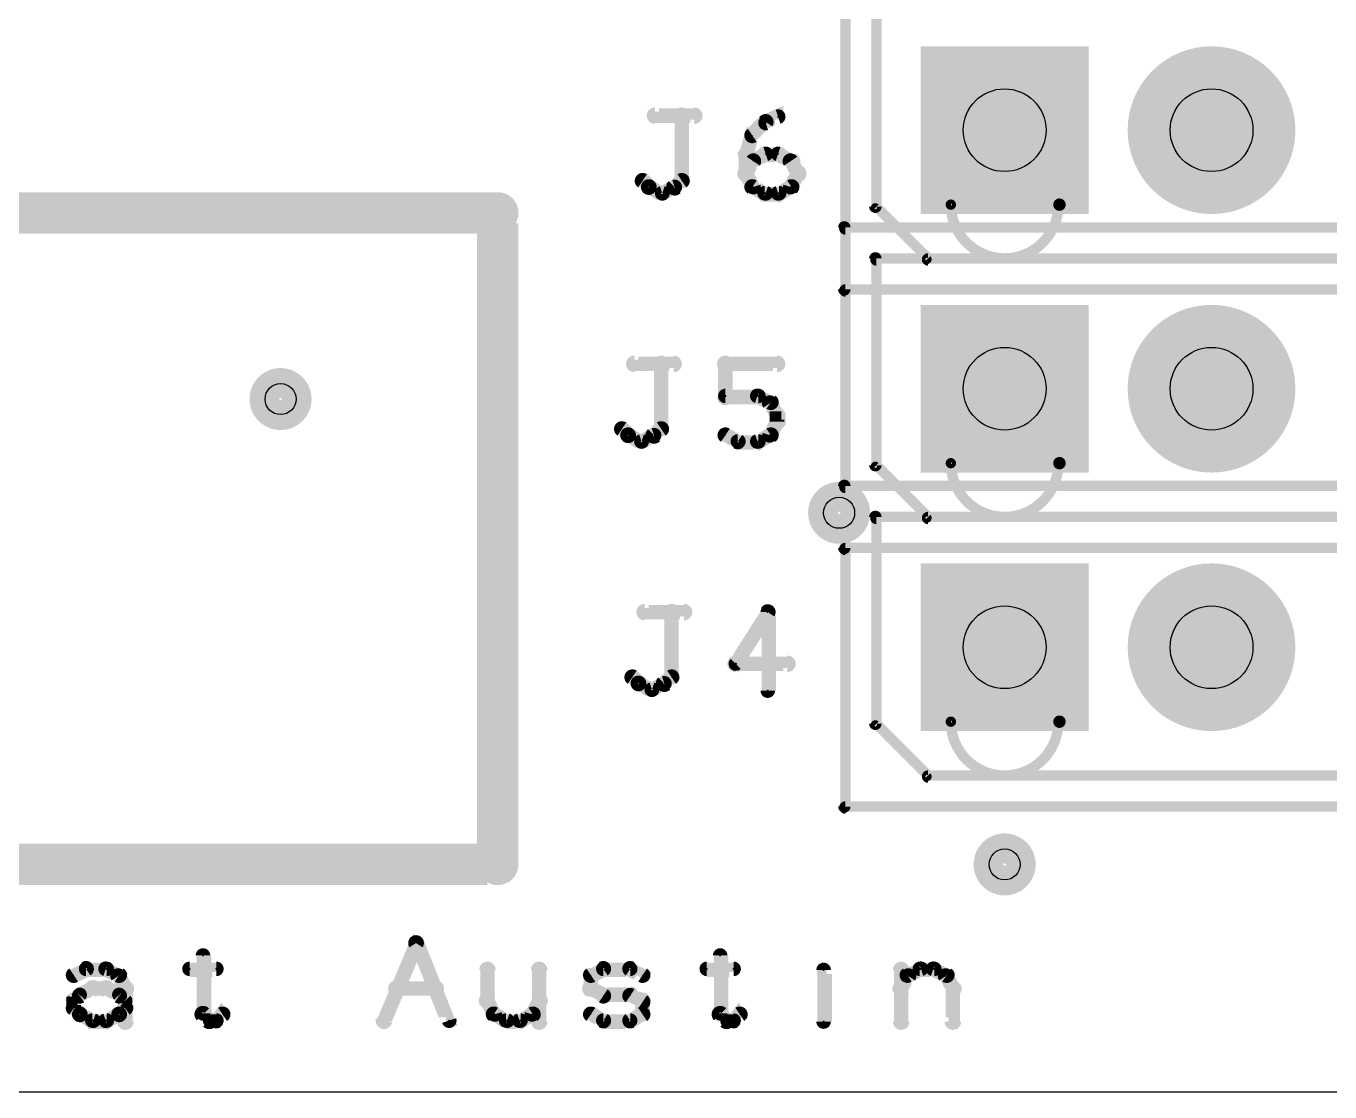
# Model space of a CAD drawing. Extents: x 7835 to 14160, y 8914 to 11568.
# Drawn here: x 8902 to 9532, y 9315 to 9830 of the extents above; entities that cross this region are included whole.
import ezdxf

# ---------------------------------------------------------------- set-up
doc = ezdxf.new("R2010")
doc.units = 0
doc.layers.get('0').update_dxf_attribs({"linetype": 'CONTINUOUS'})
for name, color, linetype in [('_BOARD', 254, 'CONTINUOUS'), ('_DRILL', 251, 'CONTINUOUS'), ('BOTTOM_SOLDER_MASK', 6, 'CONTINUOUS'), ('DOCUMENTATION1', 3, 'CONTINUOUS'), ('TOP_SILKSCREEN', 1, 'CONTINUOUS'), ('TOP_SOLDER_MASK', 2, 'CONTINUOUS')]:
    doc.layers.add(name, color=color, linetype=linetype)

# ---------------------------------------------------------------- blocks, each defined once
blk = doc.blocks.new('VIA')
at = {"const_width": 13}
blk.add_lwpolyline([(-6, 0, 1), (6, 0, 1)], format="xyb", close=True, dxfattribs=at)
blk = doc.blocks.new('PS1_5')
at = {"const_width": 38}
blk.add_lwpolyline([(-19, 0, 1), (19, 0, 1)], format="xyb", close=True, dxfattribs=at)
blk = doc.blocks.new('STYLE1_4')
at = {"const_width": 38}
blk.add_lwpolyline([(-19, -19), (19, -19), (19, 19), (-19, 19)], close=True, dxfattribs=at)
blk = doc.blocks.new('_HOLE')
blk.add_circle((0, 0), 0.5)

msp = doc.modelspace()

# ---------------------------------------------------------------- linework, layer by layer
at = {"layer": '_BOARD', "color": 3}
msp.add_lwpolyline([(7835, 9315), (11640, 9315), (11640, 9315), (11640, 11565), (11640, 11565), (7835, 11565), (7835, 11565), (7835, 9315), (7835, 9315)], close=True, dxfattribs=at)
at = {"layer": 'DOCUMENTATION1', "color": 94}
for points in [[(10138, 9858, 5, 5, 0), (9298, 9858, 0, 0, 0), (9298, 9858, 3, 3, 0), (9298, 9859, 3, 3, 1), (9298, 9856, 0, 0, 0), (9299, 9858, 3, 3, 1), (9296, 9858, 0, 0, 0), (9298, 9858, 0, 0, 0), (9298, 9858, 5, 5, 0), (9298, 9703, 5, 5, 0), (9298, 9703, 0, 0, 0), (9298, 9703, 3, 3, 0), (9296, 9703, 3, 3, 1), (9299, 9703, 0, 0, 0), (9298, 9704, 3, 3, 1), (9298, 9701, 0, 0, 0), (9298, 9703, 0, 0, 0), (9298, 9703, 5, 5, 0), (10138, 9703, 0, 0, 0)], [(7895, 9425, 20, 20, 0), (9130, 9425, 0, 0, 0), (9130, 9425, 10, 10, 0), (9130, 9420, 10, 10, 1), (9130, 9430, 0, 0, 0), (9125, 9425, 10, 10, 1), (9135, 9425, 0, 0, 0), (9130, 9425, 0, 0, 0), (9130, 9425, 20, 20, 0), (9130, 9740, 0, 0, 0), (9130, 9740, 10, 10, 0), (9135, 9740, 10, 10, 1), (9125, 9740, 0, 0, 0), (9130, 9735, 10, 10, 1), (9130, 9745, 0, 0, 0), (9130, 9740, 0, 0, 0), (9130, 9740, 20, 20, 0), (7895, 9740, 0, 0, 0)], [(10138, 9733, 5, 5, 0), (9298, 9733, 0, 0, 0), (9298, 9733, 3, 3, 0), (9298, 9734, 3, 3, 1), (9298, 9731, 0, 0, 0), (9299, 9733, 3, 3, 1), (9296, 9733, 0, 0, 0), (9298, 9733, 0, 0, 0), (9298, 9733, 5, 5, 0), (9298, 9578, 5, 5, 0), (9298, 9578, 0, 0, 0), (9298, 9578, 3, 3, 0), (9296, 9578, 3, 3, 1), (9299, 9578, 0, 0, 0), (9298, 9579, 3, 3, 1), (9298, 9576, 0, 0, 0), (9298, 9578, 0, 0, 0), (9298, 9578, 5, 5, 0), (10138, 9578, 0, 0, 0)], [(10138, 9608, 5, 5, 0), (9298, 9608, 0, 0, 0), (9298, 9608, 3, 3, 0), (9298, 9609, 3, 3, 1), (9298, 9606, 0, 0, 0), (9299, 9608, 3, 3, 1), (9296, 9608, 0, 0, 0), (9298, 9608, 0, 0, 0), (9298, 9608, 5, 5, 0), (9298, 9453, 5, 5, 0), (9298, 9453, 0, 0, 0), (9298, 9453, 3, 3, 0), (9296, 9453, 3, 3, 1), (9299, 9453, 0, 0, 0), (9298, 9454, 3, 3, 1), (9298, 9451, 0, 0, 0), (9298, 9453, 0, 0, 0), (9298, 9453, 5, 5, 0), (10138, 9453, 0, 0, 0)]]:
    msp.add_lwpolyline(points, format="xyseb", dxfattribs=at)
at = {"layer": 'TOP_SILKSCREEN', "color": 135}
for points in [[(10125, 9718, 5, 5, 0), (9338, 9718, 0, 0, 0), (9338, 9718, 3, 3, 0), (9338, 9719, 3, 3, 1), (9338, 9716, 0, 0, 0), (9337, 9717, 3, 3, 1), (9338, 9718, 0, 0, 0), (9338, 9718, 0, 0, 0), (9338, 9718, 5, 5, 0), (9313, 9743, 0, 0, 0), (9313, 9743, 3, 3, 0), (9313, 9743, 3, 3, 1), (9312, 9742, 0, 0, 0), (9311, 9743, 3, 3, 1), (9314, 9743, 0, 0, 0), (9313, 9743, 0, 0, 0), (9313, 9743, 5, 5, 0), (9313, 9843, 5, 5, 0)], [(9219, 9785, 4, 4, 1), (9219, 9789, 0, 0, 0), (9219, 9787, 0, 0, 0), (9219, 9787, 7, 7, 0), (9206, 9787, 7, 7, 0), (9206, 9787, 0, 0, 0), (9206, 9787, 4, 4, 0), (9206, 9789, 4, 4, 1), (9206, 9785, 0, 0, 0)], [(9217, 9756, 4, 4, 1), (9221, 9756, 0, 0, 0), (9219, 9756, 0, 0, 0), (9219, 9756, 7, 7, 0), (9219, 9787, 7, 7, 0), (9219, 9787, 0, 0, 0), (9219, 9787, 4, 4, 0), (9221, 9787, 4, 4, 1), (9217, 9787, 0, 0, 0)], [(9219, 9789, 4, 4, 1), (9219, 9785, 0, 0, 0), (9219, 9787, 0, 0, 0), (9219, 9787, 7, 7, 0), (9225, 9787, 7, 7, 0), (9225, 9787, 0, 0, 0), (9225, 9787, 4, 4, 0), (9225, 9785, 4, 4, 1), (9225, 9789, 0, 0, 0)], [(9252, 9779, 4, 4, 1), (9254, 9776, 0, 0, 0), (9253, 9778, 0, 0, 0), (9253, 9778, 7, 7, 0), (9259, 9784, 7, 7, 0), (9259, 9784, 0, 0, 0), (9259, 9784, 4, 4, 0), (9261, 9783, 4, 4, 1), (9258, 9785, 0, 0, 0)], [(9259, 9785, 4, 4, 1), (9260, 9782, 0, 0, 0), (9259, 9784, 0, 0, 0), (9259, 9784, 7, 7, 0), (9266, 9787, 7, 7, 0), (9266, 9787, 0, 0, 0), (9266, 9787, 4, 4, 0), (9266, 9785, 4, 4, 1), (9265, 9788, 0, 0, 0)], [(9248, 9769, 4, 4, 1), (9252, 9768, 0, 0, 0), (9250, 9768, 0, 0, 0), (9250, 9768, 7, 7, 0), (9253, 9778, 7, 7, 0), (9253, 9778, 0, 0, 0), (9253, 9778, 4, 4, 0), (9255, 9777, 4, 4, 1), (9251, 9778, 0, 0, 0)], [(9248, 9760, 4, 4, 1), (9252, 9758, 0, 0, 0), (9250, 9759, 0, 0, 0), (9250, 9759, 7, 7, 0), (9253, 9765, 7, 7, 0), (9253, 9765, 0, 0, 0), (9253, 9765, 4, 4, 0), (9255, 9764, 4, 4, 1), (9252, 9766, 0, 0, 0)], [(9248, 9759, 4, 4, 1), (9252, 9759, 0, 0, 0), (9250, 9759, 0, 0, 0), (9250, 9759, 7, 7, 0), (9250, 9768, 7, 7, 0), (9250, 9768, 0, 0, 0), (9250, 9768, 4, 4, 0), (9252, 9768, 4, 4, 1), (9248, 9768, 0, 0, 0)], [(9252, 9767, 4, 4, 1), (9254, 9763, 0, 0, 0), (9253, 9765, 0, 0, 0), (9253, 9765, 7, 7, 0), (9259, 9768, 7, 7, 0), (9259, 9768, 0, 0, 0), (9259, 9768, 4, 4, 0), (9260, 9767, 4, 4, 1), (9259, 9770, 0, 0, 0)], [(9259, 9770, 4, 4, 1), (9259, 9766, 0, 0, 0), (9259, 9768, 0, 0, 0), (9259, 9768, 7, 7, 0), (9266, 9768, 7, 7, 0), (9266, 9768, 0, 0, 0), (9266, 9768, 4, 4, 0), (9266, 9766, 4, 4, 1), (9266, 9770, 0, 0, 0)], [(9266, 9770, 4, 4, 1), (9265, 9767, 0, 0, 0), (9266, 9768, 0, 0, 0), (9266, 9768, 7, 7, 0), (9272, 9765, 7, 7, 0), (9272, 9765, 0, 0, 0), (9272, 9765, 4, 4, 0), (9271, 9763, 4, 4, 1), (9273, 9767, 0, 0, 0)], [(9273, 9766, 4, 4, 1), (9270, 9764, 0, 0, 0), (9272, 9765, 0, 0, 0), (9272, 9765, 7, 7, 0), (9275, 9759, 7, 7, 0), (9275, 9759, 0, 0, 0), (9275, 9759, 4, 4, 0), (9273, 9758, 4, 4, 1), (9277, 9760, 0, 0, 0)], [(9252, 9752, 4, 4, 1), (9255, 9753, 0, 0, 0), (9253, 9753, 0, 0, 0), (9253, 9753, 7, 7, 0), (9250, 9759, 7, 7, 0), (9250, 9759, 0, 0, 0), (9250, 9759, 4, 4, 0), (9252, 9760, 4, 4, 1), (9248, 9758, 0, 0, 0)], [(9277, 9758, 4, 4, 1), (9273, 9760, 0, 0, 0), (9275, 9759, 0, 0, 0), (9275, 9759, 7, 7, 0), (9272, 9753, 7, 7, 0), (9272, 9753, 0, 0, 0), (9272, 9753, 4, 4, 0), (9270, 9753, 4, 4, 1), (9273, 9752, 0, 0, 0)], [(9201, 9757, 4, 4, 1), (9199, 9754, 0, 0, 0), (9200, 9756, 0, 0, 0), (9200, 9756, 7, 7, 0), (9203, 9753, 7, 7, 0), (9203, 9753, 0, 0, 0), (9203, 9753, 4, 4, 0), (9202, 9751, 4, 4, 1), (9204, 9754, 0, 0, 0)], [(9204, 9754, 4, 4, 1), (9202, 9751, 0, 0, 0), (9203, 9753, 0, 0, 0), (9203, 9753, 7, 7, 0), (9209, 9749, 7, 7, 0), (9209, 9749, 0, 0, 0), (9209, 9749, 4, 4, 0), (9209, 9748, 4, 4, 1), (9210, 9751, 0, 0, 0)], [(9209, 9751, 4, 4, 1), (9210, 9748, 0, 0, 0), (9209, 9749, 0, 0, 0), (9209, 9749, 7, 7, 0), (9216, 9753, 7, 7, 0), (9216, 9753, 0, 0, 0), (9216, 9753, 4, 4, 0), (9216, 9751, 4, 4, 1), (9215, 9754, 0, 0, 0)], [(9214, 9754, 4, 4, 1), (9217, 9751, 0, 0, 0), (9216, 9753, 0, 0, 0), (9216, 9753, 7, 7, 0), (9219, 9756, 7, 7, 0), (9219, 9756, 0, 0, 0), (9219, 9756, 4, 4, 0), (9220, 9754, 4, 4, 1), (9218, 9757, 0, 0, 0)], [(9259, 9748, 4, 4, 1), (9260, 9751, 0, 0, 0), (9259, 9749, 0, 0, 0), (9259, 9749, 7, 7, 0), (9253, 9753, 7, 7, 0), (9253, 9753, 0, 0, 0), (9253, 9753, 4, 4, 0), (9254, 9754, 4, 4, 1), (9252, 9751, 0, 0, 0)], [(9273, 9751, 4, 4, 1), (9271, 9754, 0, 0, 0), (9272, 9753, 0, 0, 0), (9272, 9753, 7, 7, 0), (9266, 9749, 7, 7, 0), (9266, 9749, 0, 0, 0), (9266, 9749, 4, 4, 0), (9265, 9751, 4, 4, 1), (9266, 9748, 0, 0, 0)], [(9266, 9748, 4, 4, 1), (9266, 9751, 0, 0, 0), (9266, 9749, 0, 0, 0), (9266, 9749, 7, 7, 0), (9259, 9749, 7, 7, 0), (9259, 9749, 0, 0, 0), (9259, 9749, 4, 4, 0), (9259, 9751, 4, 4, 1), (9259, 9748, 0, 0, 0)], [(10125, 9593, 5, 5, 0), (9338, 9593, 0, 0, 0), (9338, 9593, 3, 3, 0), (9338, 9594, 3, 3, 1), (9338, 9591, 0, 0, 0), (9337, 9592, 3, 3, 1), (9338, 9593, 0, 0, 0), (9338, 9593, 0, 0, 0), (9338, 9593, 5, 5, 0), (9313, 9618, 0, 0, 0), (9313, 9618, 3, 3, 0), (9313, 9618, 3, 3, 1), (9312, 9617, 0, 0, 0), (9311, 9618, 3, 3, 1), (9314, 9618, 0, 0, 0), (9313, 9618, 0, 0, 0), (9313, 9618, 5, 5, 0), (9313, 9718, 5, 5, 0), (9313, 9718, 0, 0, 0), (9313, 9718, 3, 3, 0), (9314, 9718, 3, 3, 1), (9311, 9718, 0, 0, 0), (9313, 9719, 3, 3, 1), (9313, 9716, 0, 0, 0), (9313, 9718, 0, 0, 0), (9313, 9718, 5, 5, 0), (10125, 9718, 0, 0, 0)], [(9209, 9665, 4, 4, 1), (9209, 9669, 0, 0, 0), (9209, 9667, 0, 0, 0), (9209, 9667, 7, 7, 0), (9196, 9667, 7, 7, 0), (9196, 9667, 0, 0, 0), (9196, 9667, 4, 4, 0), (9196, 9669, 4, 4, 1), (9196, 9665, 0, 0, 0)], [(9207, 9636, 4, 4, 1), (9211, 9636, 0, 0, 0), (9209, 9636, 0, 0, 0), (9209, 9636, 7, 7, 0), (9209, 9667, 7, 7, 0), (9209, 9667, 0, 0, 0), (9209, 9667, 4, 4, 0), (9211, 9667, 4, 4, 1), (9207, 9667, 0, 0, 0)], [(9209, 9669, 4, 4, 1), (9209, 9665, 0, 0, 0), (9209, 9667, 0, 0, 0), (9209, 9667, 7, 7, 0), (9215, 9667, 7, 7, 0), (9215, 9667, 0, 0, 0), (9215, 9667, 4, 4, 0), (9215, 9665, 4, 4, 1), (9215, 9669, 0, 0, 0)], [(9238, 9651, 4, 4, 1), (9242, 9651, 0, 0, 0), (9240, 9651, 0, 0, 0), (9240, 9651, 7, 7, 0), (9240, 9667, 7, 7, 0), (9240, 9667, 0, 0, 0), (9240, 9667, 4, 4, 0), (9242, 9667, 4, 4, 1), (9238, 9667, 0, 0, 0)], [(9240, 9669, 4, 4, 1), (9240, 9665, 0, 0, 0), (9240, 9667, 0, 0, 0), (9240, 9667, 7, 7, 0), (9265, 9667, 7, 7, 0), (9265, 9667, 0, 0, 0), (9265, 9667, 4, 4, 0), (9265, 9665, 4, 4, 1), (9265, 9669, 0, 0, 0)], [(9256, 9650, 4, 4, 1), (9256, 9653, 0, 0, 0), (9256, 9651, 0, 0, 0), (9256, 9651, 7, 7, 0), (9240, 9651, 7, 7, 0), (9240, 9651, 0, 0, 0), (9240, 9651, 4, 4, 0), (9240, 9653, 4, 4, 1), (9240, 9650, 0, 0, 0)], [(9261, 9647, 4, 4, 1), (9263, 9650, 0, 0, 0), (9262, 9648, 0, 0, 0), (9262, 9648, 7, 7, 0), (9256, 9651, 7, 7, 0), (9256, 9651, 0, 0, 0), (9256, 9651, 4, 4, 0), (9256, 9653, 4, 4, 1), (9255, 9650, 0, 0, 0)], [(9263, 9641, 4, 4, 1), (9267, 9643, 0, 0, 0), (9265, 9642, 0, 0, 0), (9265, 9642, 7, 7, 0), (9262, 9648, 7, 7, 0), (9262, 9648, 0, 0, 0), (9262, 9648, 4, 4, 0), (9263, 9649, 4, 4, 1), (9260, 9647, 0, 0, 0)], [(9260, 9633, 4, 4, 1), (9263, 9632, 0, 0, 0), (9262, 9633, 0, 0, 0), (9262, 9633, 7, 7, 0), (9265, 9639, 7, 7, 0), (9265, 9639, 0, 0, 0), (9265, 9639, 4, 4, 0), (9267, 9638, 4, 4, 1), (9263, 9640, 0, 0, 0)], [(9263, 9639, 4, 4, 1), (9267, 9639, 0, 0, 0), (9265, 9639, 0, 0, 0), (9265, 9639, 7, 7, 0), (9265, 9642, 7, 7, 0), (9265, 9642, 0, 0, 0), (9265, 9642, 4, 4, 0), (9267, 9642, 4, 4, 1), (9263, 9642, 0, 0, 0)], [(9191, 9637, 4, 4, 1), (9189, 9634, 0, 0, 0), (9190, 9636, 0, 0, 0), (9190, 9636, 7, 7, 0), (9193, 9633, 7, 7, 0), (9193, 9633, 0, 0, 0), (9193, 9633, 4, 4, 0), (9192, 9631, 4, 4, 1), (9194, 9634, 0, 0, 0)], [(9194, 9634, 4, 4, 1), (9192, 9631, 0, 0, 0), (9193, 9633, 0, 0, 0), (9193, 9633, 7, 7, 0), (9199, 9629, 7, 7, 0), (9199, 9629, 0, 0, 0), (9199, 9629, 4, 4, 0), (9199, 9628, 4, 4, 1), (9200, 9631, 0, 0, 0)], [(9199, 9631, 4, 4, 1), (9200, 9628, 0, 0, 0), (9199, 9629, 0, 0, 0), (9199, 9629, 7, 7, 0), (9206, 9633, 7, 7, 0), (9206, 9633, 0, 0, 0), (9206, 9633, 4, 4, 0), (9206, 9631, 4, 4, 1), (9205, 9634, 0, 0, 0)], [(9204, 9634, 4, 4, 1), (9207, 9631, 0, 0, 0), (9206, 9633, 0, 0, 0), (9206, 9633, 7, 7, 0), (9209, 9636, 7, 7, 0), (9209, 9636, 0, 0, 0), (9209, 9636, 4, 4, 0), (9210, 9634, 4, 4, 1), (9208, 9637, 0, 0, 0)], [(9241, 9634, 4, 4, 1), (9239, 9631, 0, 0, 0), (9240, 9633, 0, 0, 0), (9240, 9633, 7, 7, 0), (9246, 9629, 7, 7, 0), (9246, 9629, 0, 0, 0), (9246, 9629, 4, 4, 0), (9245, 9628, 4, 4, 1), (9247, 9631, 0, 0, 0)], [(9255, 9631, 4, 4, 1), (9256, 9628, 0, 0, 0), (9256, 9629, 0, 0, 0), (9256, 9629, 7, 7, 0), (9262, 9633, 7, 7, 0), (9262, 9633, 0, 0, 0), (9262, 9633, 4, 4, 0), (9263, 9631, 4, 4, 1), (9261, 9634, 0, 0, 0)], [(9246, 9631, 4, 4, 1), (9246, 9628, 0, 0, 0), (9246, 9629, 0, 0, 0), (9246, 9629, 7, 7, 0), (9256, 9629, 7, 7, 0), (9256, 9629, 0, 0, 0), (9256, 9629, 4, 4, 0), (9256, 9628, 4, 4, 1), (9256, 9631, 0, 0, 0)], [(10125, 9468, 5, 5, 0), (9338, 9468, 0, 0, 0), (9338, 9468, 3, 3, 0), (9338, 9469, 3, 3, 1), (9338, 9466, 0, 0, 0), (9337, 9467, 3, 3, 1), (9338, 9468, 0, 0, 0), (9338, 9468, 0, 0, 0), (9338, 9468, 5, 5, 0), (9313, 9493, 0, 0, 0), (9313, 9493, 3, 3, 0), (9313, 9493, 3, 3, 1), (9312, 9492, 0, 0, 0), (9311, 9493, 3, 3, 1), (9314, 9493, 0, 0, 0), (9313, 9493, 0, 0, 0), (9313, 9493, 5, 5, 0), (9313, 9593, 5, 5, 0), (9313, 9593, 0, 0, 0), (9313, 9593, 3, 3, 0), (9314, 9593, 3, 3, 1), (9311, 9593, 0, 0, 0), (9313, 9594, 3, 3, 1), (9313, 9591, 0, 0, 0), (9313, 9593, 0, 0, 0), (9313, 9593, 5, 5, 0), (10125, 9593, 0, 0, 0)], [(9214, 9545, 4, 4, 1), (9214, 9549, 0, 0, 0), (9214, 9547, 0, 0, 0), (9214, 9547, 7, 7, 0), (9201, 9547, 7, 7, 0), (9201, 9547, 0, 0, 0), (9201, 9547, 4, 4, 0), (9201, 9549, 4, 4, 1), (9201, 9545, 0, 0, 0)], [(9212, 9516, 4, 4, 1), (9216, 9516, 0, 0, 0), (9214, 9516, 0, 0, 0), (9214, 9516, 7, 7, 0), (9214, 9547, 7, 7, 0), (9214, 9547, 0, 0, 0), (9214, 9547, 4, 4, 0), (9216, 9547, 4, 4, 1), (9212, 9547, 0, 0, 0)], [(9214, 9549, 4, 4, 1), (9214, 9545, 0, 0, 0), (9214, 9547, 0, 0, 0), (9214, 9547, 7, 7, 0), (9220, 9547, 7, 7, 0), (9220, 9547, 0, 0, 0), (9220, 9547, 4, 4, 0), (9220, 9545, 4, 4, 1), (9220, 9549, 0, 0, 0)], [(9262, 9546, 4, 4, 1), (9259, 9548, 0, 0, 0), (9261, 9547, 0, 0, 0), (9261, 9547, 7, 7, 0), (9245, 9522, 7, 7, 0), (9245, 9522, 0, 0, 0), (9245, 9522, 4, 4, 0), (9244, 9523, 4, 4, 1), (9246, 9521, 0, 0, 0)], [(9259, 9509, 4, 4, 1), (9262, 9509, 0, 0, 0), (9261, 9509, 0, 0, 0), (9261, 9509, 7, 7, 0), (9261, 9547, 7, 7, 0), (9261, 9547, 0, 0, 0), (9261, 9547, 4, 4, 0), (9262, 9547, 4, 4, 1), (9259, 9547, 0, 0, 0)], [(9245, 9524, 4, 4, 1), (9245, 9520, 0, 0, 0), (9245, 9522, 0, 0, 0), (9245, 9522, 7, 7, 0), (9270, 9522, 7, 7, 0), (9270, 9522, 0, 0, 0), (9270, 9522, 4, 4, 0), (9270, 9520, 4, 4, 1), (9270, 9524, 0, 0, 0)], [(9196, 9517, 4, 4, 1), (9194, 9514, 0, 0, 0), (9195, 9516, 0, 0, 0), (9195, 9516, 7, 7, 0), (9198, 9513, 7, 7, 0), (9198, 9513, 0, 0, 0), (9198, 9513, 4, 4, 0), (9197, 9511, 4, 4, 1), (9199, 9514, 0, 0, 0)], [(9199, 9514, 4, 4, 1), (9197, 9511, 0, 0, 0), (9198, 9513, 0, 0, 0), (9198, 9513, 7, 7, 0), (9204, 9509, 7, 7, 0), (9204, 9509, 0, 0, 0), (9204, 9509, 4, 4, 0), (9204, 9508, 4, 4, 1), (9205, 9511, 0, 0, 0)], [(9204, 9511, 4, 4, 1), (9205, 9508, 0, 0, 0), (9204, 9509, 0, 0, 0), (9204, 9509, 7, 7, 0), (9211, 9513, 7, 7, 0), (9211, 9513, 0, 0, 0), (9211, 9513, 4, 4, 0), (9211, 9511, 4, 4, 1), (9210, 9514, 0, 0, 0)], [(9209, 9514, 4, 4, 1), (9212, 9511, 0, 0, 0), (9211, 9513, 0, 0, 0), (9211, 9513, 7, 7, 0), (9214, 9516, 7, 7, 0), (9214, 9516, 0, 0, 0), (9214, 9516, 4, 4, 0), (9215, 9514, 4, 4, 1), (9213, 9517, 0, 0, 0)], [(9073, 9350, 4, 4, 1), (9077, 9349, 0, 0, 0), (9075, 9349, 0, 0, 0), (9075, 9349, 7, 7, 0), (9091, 9387, 7, 7, 0), (9091, 9387, 0, 0, 0), (9091, 9387, 4, 4, 0), (9092, 9386, 4, 4, 1), (9089, 9388, 0, 0, 0)], [(9092, 9388, 4, 4, 1), (9089, 9386, 0, 0, 0), (9091, 9387, 0, 0, 0), (9091, 9387, 7, 7, 0), (9106, 9349, 7, 7, 0), (9106, 9349, 0, 0, 0), (9106, 9349, 4, 4, 0), (9105, 9349, 4, 4, 1), (9108, 9350, 0, 0, 0)], [(8989, 9381, 4, 4, 1), (8986, 9381, 0, 0, 0), (8988, 9381, 0, 0, 0), (8988, 9381, 7, 7, 0), (8988, 9353, 7, 7, 0), (8988, 9353, 0, 0, 0), (8988, 9353, 4, 4, 0), (8986, 9353, 4, 4, 1), (8989, 9353, 0, 0, 0)], [(9239, 9381, 4, 4, 1), (9236, 9381, 0, 0, 0), (9238, 9381, 0, 0, 0), (9238, 9381, 7, 7, 0), (9238, 9353, 7, 7, 0), (9238, 9353, 0, 0, 0), (9238, 9353, 4, 4, 0), (9236, 9353, 4, 4, 1), (9239, 9353, 0, 0, 0)], [(9288, 9384, 4, 4, 1), (9288, 9384, 0, 0, 0), (9288, 9384, 0, 0, 0), (9288, 9384, 7, 7, 0), (9288, 9384, 7, 7, 0), (9288, 9384, 0, 0, 0), (9288, 9384, 4, 4, 0), (9288, 9384, 4, 4, 1), (9288, 9384, 0, 0, 0)], [(8924, 9373, 4, 4, 1), (8926, 9370, 0, 0, 0), (8925, 9371, 0, 0, 0), (8925, 9371, 7, 7, 0), (8931, 9374, 7, 7, 0), (8931, 9374, 0, 0, 0), (8931, 9374, 4, 4, 0), (8932, 9373, 4, 4, 1), (8930, 9376, 0, 0, 0)], [(8931, 9376, 4, 4, 1), (8931, 9373, 0, 0, 0), (8931, 9374, 0, 0, 0), (8931, 9374, 7, 7, 0), (8941, 9374, 7, 7, 0), (8941, 9374, 0, 0, 0), (8941, 9374, 4, 4, 0), (8941, 9373, 4, 4, 1), (8941, 9376, 0, 0, 0)], [(8941, 9376, 4, 4, 1), (8940, 9373, 0, 0, 0), (8941, 9374, 0, 0, 0), (8941, 9374, 7, 7, 0), (8947, 9371, 7, 7, 0), (8947, 9371, 0, 0, 0), (8947, 9371, 4, 4, 0), (8946, 9370, 4, 4, 1), (8948, 9373, 0, 0, 0)], [(8981, 9376, 4, 4, 1), (8981, 9373, 0, 0, 0), (8981, 9374, 0, 0, 0), (8981, 9374, 7, 7, 0), (8994, 9374, 7, 7, 0), (8994, 9374, 0, 0, 0), (8994, 9374, 4, 4, 0), (8994, 9373, 4, 4, 1), (8994, 9376, 0, 0, 0)], [(9127, 9374, 4, 4, 1), (9123, 9374, 0, 0, 0), (9125, 9374, 0, 0, 0), (9125, 9374, 7, 7, 0), (9125, 9359, 7, 7, 0), (9125, 9359, 0, 0, 0), (9125, 9359, 4, 4, 0), (9123, 9359, 4, 4, 1), (9127, 9359, 0, 0, 0)], [(9152, 9374, 4, 4, 1), (9148, 9374, 0, 0, 0), (9150, 9374, 0, 0, 0), (9150, 9374, 7, 7, 0), (9150, 9349, 7, 7, 0), (9150, 9349, 0, 0, 0), (9150, 9349, 4, 4, 0), (9148, 9349, 4, 4, 1), (9152, 9349, 0, 0, 0)], [(9174, 9373, 4, 4, 1), (9176, 9370, 0, 0, 0), (9175, 9371, 0, 0, 0), (9175, 9371, 7, 7, 0), (9181, 9374, 7, 7, 0), (9181, 9374, 0, 0, 0), (9181, 9374, 4, 4, 0), (9182, 9373, 4, 4, 1), (9180, 9376, 0, 0, 0)], [(9181, 9376, 4, 4, 1), (9181, 9373, 0, 0, 0), (9181, 9374, 0, 0, 0), (9181, 9374, 7, 7, 0), (9194, 9374, 7, 7, 0), (9194, 9374, 0, 0, 0), (9194, 9374, 4, 4, 0), (9194, 9373, 4, 4, 1), (9194, 9376, 0, 0, 0)], [(9195, 9376, 4, 4, 1), (9193, 9373, 0, 0, 0), (9194, 9374, 0, 0, 0), (9194, 9374, 7, 7, 0), (9200, 9371, 7, 7, 0), (9200, 9371, 0, 0, 0), (9200, 9371, 4, 4, 0), (9199, 9370, 4, 4, 1), (9201, 9373, 0, 0, 0)], [(9231, 9376, 4, 4, 1), (9231, 9373, 0, 0, 0), (9231, 9374, 0, 0, 0), (9231, 9374, 7, 7, 0), (9244, 9374, 7, 7, 0), (9244, 9374, 0, 0, 0), (9244, 9374, 4, 4, 0), (9244, 9373, 4, 4, 1), (9244, 9376, 0, 0, 0)], [(9286, 9349, 4, 4, 1), (9289, 9349, 0, 0, 0), (9288, 9349, 0, 0, 0), (9288, 9349, 7, 7, 0), (9288, 9374, 7, 7, 0), (9288, 9374, 0, 0, 0), (9288, 9374, 4, 4, 0), (9289, 9374, 4, 4, 1), (9286, 9374, 0, 0, 0)], [(9323, 9349, 4, 4, 1), (9327, 9349, 0, 0, 0), (9325, 9349, 0, 0, 0), (9325, 9349, 7, 7, 0), (9325, 9374, 7, 7, 0), (9325, 9374, 0, 0, 0), (9325, 9374, 4, 4, 0), (9327, 9374, 4, 4, 1), (9323, 9374, 0, 0, 0)], [(9327, 9373, 4, 4, 1), (9329, 9370, 0, 0, 0), (9328, 9371, 0, 0, 0), (9328, 9371, 7, 7, 0), (9334, 9374, 7, 7, 0), (9334, 9374, 0, 0, 0), (9334, 9374, 4, 4, 0), (9335, 9373, 4, 4, 1), (9334, 9376, 0, 0, 0)], [(9334, 9376, 4, 4, 1), (9334, 9373, 0, 0, 0), (9334, 9374, 0, 0, 0), (9334, 9374, 7, 7, 0), (9341, 9374, 7, 7, 0), (9341, 9374, 0, 0, 0), (9341, 9374, 4, 4, 0), (9341, 9373, 4, 4, 1), (9341, 9376, 0, 0, 0)], [(9341, 9376, 4, 4, 1), (9340, 9373, 0, 0, 0), (9341, 9374, 0, 0, 0), (9341, 9374, 7, 7, 0), (9347, 9371, 7, 7, 0), (9347, 9371, 0, 0, 0), (9347, 9371, 4, 4, 0), (9346, 9370, 4, 4, 1), (9348, 9373, 0, 0, 0)], [(8948, 9372, 4, 4, 1), (8945, 9370, 0, 0, 0), (8947, 9371, 0, 0, 0), (8947, 9371, 7, 7, 0), (8950, 9365, 7, 7, 0), (8950, 9365, 0, 0, 0), (8950, 9365, 4, 4, 0), (8948, 9364, 4, 4, 1), (8952, 9366, 0, 0, 0)], [(9173, 9365, 4, 4, 1), (9177, 9365, 0, 0, 0), (9175, 9365, 0, 0, 0), (9175, 9365, 7, 7, 0), (9175, 9371, 7, 7, 0), (9175, 9371, 0, 0, 0), (9175, 9371, 4, 4, 0), (9177, 9371, 4, 4, 1), (9173, 9371, 0, 0, 0)], [(9323, 9366, 4, 4, 1), (9327, 9364, 0, 0, 0), (9325, 9365, 0, 0, 0), (9325, 9365, 7, 7, 0), (9328, 9371, 7, 7, 0), (9328, 9371, 0, 0, 0), (9328, 9371, 4, 4, 0), (9330, 9370, 4, 4, 1), (9327, 9372, 0, 0, 0)], [(9348, 9372, 4, 4, 1), (9345, 9370, 0, 0, 0), (9347, 9371, 0, 0, 0), (9347, 9371, 7, 7, 0), (9350, 9365, 7, 7, 0), (9350, 9365, 0, 0, 0), (9350, 9365, 4, 4, 0), (9348, 9364, 4, 4, 1), (9352, 9366, 0, 0, 0)], [(8924, 9360, 4, 4, 1), (8926, 9358, 0, 0, 0), (8925, 9359, 0, 0, 0), (8925, 9359, 7, 7, 0), (8928, 9362, 7, 7, 0), (8928, 9362, 0, 0, 0), (8928, 9362, 4, 4, 0), (8929, 9361, 4, 4, 1), (8927, 9363, 0, 0, 0)], [(8927, 9363, 4, 4, 1), (8929, 9360, 0, 0, 0), (8928, 9362, 0, 0, 0), (8928, 9362, 7, 7, 0), (8934, 9365, 7, 7, 0), (8934, 9365, 0, 0, 0), (8934, 9365, 4, 4, 0), (8935, 9363, 4, 4, 1), (8934, 9367, 0, 0, 0)], [(8934, 9367, 4, 4, 1), (8934, 9363, 0, 0, 0), (8934, 9365, 0, 0, 0), (8934, 9365, 7, 7, 0), (8941, 9365, 7, 7, 0), (8941, 9365, 0, 0, 0), (8941, 9365, 4, 4, 0), (8941, 9363, 4, 4, 1), (8941, 9367, 0, 0, 0)], [(8941, 9367, 4, 4, 1), (8940, 9363, 0, 0, 0), (8941, 9365, 0, 0, 0), (8941, 9365, 7, 7, 0), (8947, 9362, 7, 7, 0), (8947, 9362, 0, 0, 0), (8947, 9362, 4, 4, 0), (8946, 9360, 4, 4, 1), (8948, 9363, 0, 0, 0)], [(8948, 9363, 4, 4, 1), (8946, 9361, 0, 0, 0), (8947, 9362, 0, 0, 0), (8947, 9362, 7, 7, 0), (8950, 9359, 7, 7, 0), (8950, 9359, 0, 0, 0), (8950, 9359, 4, 4, 0), (8949, 9358, 4, 4, 1), (8951, 9360, 0, 0, 0)], [(8952, 9365, 4, 4, 1), (8948, 9365, 0, 0, 0), (8950, 9365, 0, 0, 0), (8950, 9365, 7, 7, 0), (8950, 9356, 7, 7, 0), (8950, 9356, 0, 0, 0), (8950, 9356, 4, 4, 0), (8948, 9356, 4, 4, 1), (8952, 9356, 0, 0, 0)], [(9081, 9367, 4, 4, 1), (9081, 9363, 0, 0, 0), (9081, 9365, 0, 0, 0), (9081, 9365, 7, 7, 0), (9100, 9365, 7, 7, 0), (9100, 9365, 0, 0, 0), (9100, 9365, 4, 4, 0), (9100, 9363, 4, 4, 1), (9100, 9367, 0, 0, 0)], [(9180, 9360, 4, 4, 1), (9182, 9363, 0, 0, 0), (9181, 9362, 0, 0, 0), (9181, 9362, 7, 7, 0), (9175, 9365, 7, 7, 0), (9175, 9365, 0, 0, 0), (9175, 9365, 4, 4, 0), (9176, 9367, 4, 4, 1), (9174, 9363, 0, 0, 0)], [(9194, 9360, 4, 4, 1), (9194, 9364, 0, 0, 0), (9194, 9362, 0, 0, 0), (9194, 9362, 7, 7, 0), (9181, 9362, 7, 7, 0), (9181, 9362, 0, 0, 0), (9181, 9362, 4, 4, 0), (9181, 9364, 4, 4, 1), (9181, 9360, 0, 0, 0)], [(9199, 9357, 4, 4, 1), (9201, 9360, 0, 0, 0), (9200, 9359, 0, 0, 0), (9200, 9359, 7, 7, 0), (9194, 9362, 7, 7, 0), (9194, 9362, 0, 0, 0), (9194, 9362, 4, 4, 0), (9195, 9363, 4, 4, 1), (9193, 9360, 0, 0, 0)], [(9352, 9365, 4, 4, 1), (9348, 9365, 0, 0, 0), (9350, 9365, 0, 0, 0), (9350, 9365, 7, 7, 0), (9350, 9349, 7, 7, 0), (9350, 9349, 0, 0, 0), (9350, 9349, 4, 4, 0), (9348, 9349, 4, 4, 1), (9352, 9349, 0, 0, 0)], [(8923, 9356, 4, 4, 1), (8927, 9356, 0, 0, 0), (8925, 9356, 0, 0, 0), (8925, 9356, 7, 7, 0), (8925, 9359, 7, 7, 0), (8925, 9359, 0, 0, 0), (8925, 9359, 4, 4, 0), (8927, 9359, 4, 4, 1), (8923, 9359, 0, 0, 0)], [(8927, 9351, 4, 4, 1), (8929, 9354, 0, 0, 0), (8928, 9353, 0, 0, 0), (8928, 9353, 7, 7, 0), (8925, 9356, 7, 7, 0), (8925, 9356, 0, 0, 0), (8925, 9356, 4, 4, 0), (8926, 9357, 4, 4, 1), (8924, 9354, 0, 0, 0)], [(8951, 9354, 4, 4, 1), (8949, 9357, 0, 0, 0), (8950, 9356, 0, 0, 0), (8950, 9356, 7, 7, 0), (8947, 9353, 7, 7, 0), (8947, 9353, 0, 0, 0), (8947, 9353, 4, 4, 0), (8946, 9354, 4, 4, 1), (8948, 9351, 0, 0, 0)], [(8952, 9356, 4, 4, 1), (8948, 9356, 0, 0, 0), (8950, 9356, 0, 0, 0), (8950, 9356, 7, 7, 0), (8950, 9349, 7, 7, 0), (8950, 9349, 0, 0, 0), (8950, 9349, 4, 4, 0), (8948, 9349, 4, 4, 1), (8952, 9349, 0, 0, 0)], [(9127, 9360, 4, 4, 1), (9123, 9358, 0, 0, 0), (9125, 9359, 0, 0, 0), (9125, 9359, 7, 7, 0), (9128, 9353, 7, 7, 0), (9128, 9353, 0, 0, 0), (9128, 9353, 4, 4, 0), (9127, 9352, 4, 4, 1), (9130, 9353, 0, 0, 0)], [(9145, 9353, 4, 4, 1), (9148, 9352, 0, 0, 0), (9147, 9353, 0, 0, 0), (9147, 9353, 7, 7, 0), (9150, 9359, 7, 7, 0), (9150, 9359, 0, 0, 0), (9150, 9359, 4, 4, 0), (9152, 9358, 4, 4, 1), (9148, 9360, 0, 0, 0)], [(9198, 9353, 4, 4, 1), (9202, 9353, 0, 0, 0), (9200, 9353, 0, 0, 0), (9200, 9353, 7, 7, 0), (9200, 9359, 7, 7, 0), (9200, 9359, 0, 0, 0), (9200, 9359, 4, 4, 0), (9202, 9359, 4, 4, 1), (9198, 9359, 0, 0, 0)], [(8934, 9348, 4, 4, 1), (8935, 9351, 0, 0, 0), (8934, 9349, 0, 0, 0), (8934, 9349, 7, 7, 0), (8928, 9353, 7, 7, 0), (8928, 9353, 0, 0, 0), (8928, 9353, 4, 4, 0), (8929, 9354, 4, 4, 1), (8927, 9351, 0, 0, 0)], [(8941, 9348, 4, 4, 1), (8941, 9351, 0, 0, 0), (8941, 9349, 0, 0, 0), (8941, 9349, 7, 7, 0), (8934, 9349, 7, 7, 0), (8934, 9349, 0, 0, 0), (8934, 9349, 4, 4, 0), (8934, 9351, 4, 4, 1), (8934, 9348, 0, 0, 0)], [(8948, 9351, 4, 4, 1), (8946, 9354, 0, 0, 0), (8947, 9353, 0, 0, 0), (8947, 9353, 7, 7, 0), (8941, 9349, 7, 7, 0), (8941, 9349, 0, 0, 0), (8941, 9349, 4, 4, 0), (8940, 9351, 4, 4, 1), (8941, 9348, 0, 0, 0)], [(8989, 9354, 4, 4, 1), (8986, 9351, 0, 0, 0), (8988, 9353, 0, 0, 0), (8988, 9353, 7, 7, 0), (8991, 9349, 7, 7, 0), (8991, 9349, 0, 0, 0), (8991, 9349, 4, 4, 0), (8989, 9348, 4, 4, 1), (8992, 9351, 0, 0, 0)], [(8991, 9351, 4, 4, 1), (8991, 9348, 0, 0, 0), (8991, 9349, 0, 0, 0), (8991, 9349, 7, 7, 0), (8994, 9349, 7, 7, 0), (8994, 9349, 0, 0, 0), (8994, 9349, 4, 4, 0), (8994, 9348, 4, 4, 1), (8994, 9351, 0, 0, 0)], [(8993, 9351, 4, 4, 1), (8995, 9348, 0, 0, 0), (8994, 9349, 0, 0, 0), (8994, 9349, 7, 7, 0), (8997, 9353, 7, 7, 0), (8997, 9353, 0, 0, 0), (8997, 9353, 4, 4, 0), (8998, 9351, 4, 4, 1), (8996, 9354, 0, 0, 0)], [(9129, 9354, 4, 4, 1), (9127, 9351, 0, 0, 0), (9128, 9353, 0, 0, 0), (9128, 9353, 7, 7, 0), (9134, 9349, 7, 7, 0), (9134, 9349, 0, 0, 0), (9134, 9349, 4, 4, 0), (9134, 9348, 4, 4, 1), (9135, 9351, 0, 0, 0)], [(9134, 9351, 4, 4, 1), (9134, 9348, 0, 0, 0), (9134, 9349, 0, 0, 0), (9134, 9349, 7, 7, 0), (9141, 9349, 7, 7, 0), (9141, 9349, 0, 0, 0), (9141, 9349, 4, 4, 0), (9141, 9348, 4, 4, 1), (9141, 9351, 0, 0, 0)], [(9140, 9351, 4, 4, 1), (9141, 9348, 0, 0, 0), (9141, 9349, 0, 0, 0), (9141, 9349, 7, 7, 0), (9147, 9353, 7, 7, 0), (9147, 9353, 0, 0, 0), (9147, 9353, 4, 4, 0), (9148, 9351, 4, 4, 1), (9146, 9354, 0, 0, 0)], [(9176, 9354, 4, 4, 1), (9174, 9351, 0, 0, 0), (9175, 9353, 0, 0, 0), (9175, 9353, 7, 7, 0), (9181, 9349, 7, 7, 0), (9181, 9349, 0, 0, 0), (9181, 9349, 4, 4, 0), (9180, 9348, 4, 4, 1), (9182, 9351, 0, 0, 0)], [(9181, 9351, 4, 4, 1), (9181, 9348, 0, 0, 0), (9181, 9349, 0, 0, 0), (9181, 9349, 7, 7, 0), (9194, 9349, 7, 7, 0), (9194, 9349, 0, 0, 0), (9194, 9349, 4, 4, 0), (9194, 9348, 4, 4, 1), (9194, 9351, 0, 0, 0)], [(9193, 9351, 4, 4, 1), (9195, 9348, 0, 0, 0), (9194, 9349, 0, 0, 0), (9194, 9349, 7, 7, 0), (9200, 9353, 7, 7, 0), (9200, 9353, 0, 0, 0), (9200, 9353, 4, 4, 0), (9201, 9351, 4, 4, 1), (9199, 9354, 0, 0, 0)], [(9239, 9354, 4, 4, 1), (9236, 9351, 0, 0, 0), (9238, 9353, 0, 0, 0), (9238, 9353, 7, 7, 0), (9241, 9349, 7, 7, 0), (9241, 9349, 0, 0, 0), (9241, 9349, 4, 4, 0), (9239, 9348, 4, 4, 1), (9242, 9351, 0, 0, 0)], [(9241, 9351, 4, 4, 1), (9241, 9348, 0, 0, 0), (9241, 9349, 0, 0, 0), (9241, 9349, 7, 7, 0), (9244, 9349, 7, 7, 0), (9244, 9349, 0, 0, 0), (9244, 9349, 4, 4, 0), (9244, 9348, 4, 4, 1), (9244, 9351, 0, 0, 0)], [(9243, 9351, 4, 4, 1), (9245, 9348, 0, 0, 0), (9244, 9349, 0, 0, 0), (9244, 9349, 7, 7, 0), (9247, 9353, 7, 7, 0), (9247, 9353, 0, 0, 0), (9247, 9353, 4, 4, 0), (9248, 9351, 4, 4, 1), (9246, 9354, 0, 0, 0)]]:
    msp.add_lwpolyline(points, format="xyseb", dxfattribs=at)
for points in [[(9350, 9744, 3, 3, 1), (9348, 9744, 0, 0, 0), (9349, 9744, 0, 0, 0), (9349, 9744, 5, 5, 1), (9401, 9744, 0, 0, 0), (9401, 9744, 3, 3, 0), (9403, 9744, 3, 3, 1), (9400, 9744, 0, 0, 0), (9400, 9744, 3, 3, 1), (9403, 9744, 0, 0, 0), (9401, 9744, 0, 0, 0), (9401, 9744, 5, 5, 1), (9349, 9744, 5, 5, 0), (9349, 9744, 0, 0, 0), (9349, 9744, 3, 3, 0), (9348, 9744, 3, 3, 1), (9350, 9744, 0, 0, 0)], [(9350, 9619, 3, 3, 1), (9348, 9619, 0, 0, 0), (9349, 9619, 0, 0, 0), (9349, 9619, 5, 5, 1), (9401, 9619, 0, 0, 0), (9401, 9619, 3, 3, 0), (9403, 9619, 3, 3, 1), (9400, 9619, 0, 0, 0), (9400, 9619, 3, 3, 1), (9403, 9619, 0, 0, 0), (9401, 9619, 0, 0, 0), (9401, 9619, 5, 5, 1), (9349, 9619, 5, 5, 0), (9349, 9619, 0, 0, 0), (9349, 9619, 3, 3, 0), (9348, 9619, 3, 3, 1), (9350, 9619, 0, 0, 0)], [(9350, 9494, 3, 3, 1), (9348, 9494, 0, 0, 0), (9349, 9494, 0, 0, 0), (9349, 9494, 5, 5, 1), (9401, 9494, 0, 0, 0), (9401, 9494, 3, 3, 0), (9403, 9494, 3, 3, 1), (9400, 9494, 0, 0, 0), (9400, 9494, 3, 3, 1), (9403, 9494, 0, 0, 0), (9401, 9494, 0, 0, 0), (9401, 9494, 5, 5, 1), (9349, 9494, 5, 5, 0), (9349, 9494, 0, 0, 0), (9349, 9494, 3, 3, 0), (9348, 9494, 3, 3, 1), (9350, 9494, 0, 0, 0)]]:
    msp.add_lwpolyline(points, format="xyseb", close=True, dxfattribs=at)

# ---------------------------------------------------------------- block references
at = {"layer": '_DRILL'}
for p, xscale, yscale in [((9375, 9780), 40, 40), ((9475, 9780), 40, 40), ((9375, 9655), 40, 40), ((9475, 9655), 40, 40), ((9025, 9650), 15, 15), ((9295, 9595), 15, 15), ((9375, 9530), 40, 40), ((9475, 9530), 40, 40), ((9375, 9425), 15, 15)]:
    msp.add_blockref('_HOLE', p, dxfattribs=dict(at, xscale=xscale, yscale=yscale))
at = {"layer": 'BOTTOM_SOLDER_MASK', "color": 253, "xscale": 1.067, "yscale": 1.067}
for name, p in [('STYLE1_4', (9375, 9780)), ('STYLE1_4', (9375, 9780)), ('PS1_5', (9475, 9780)), ('PS1_5', (9475, 9780)), ('STYLE1_4', (9375, 9655)), ('STYLE1_4', (9375, 9655)), ('PS1_5', (9475, 9655)), ('PS1_5', (9475, 9655)), ('STYLE1_4', (9375, 9530)), ('STYLE1_4', (9375, 9530)), ('PS1_5', (9475, 9530)), ('PS1_5', (9475, 9530))]:
    msp.add_blockref(name, p, dxfattribs=at)
at = {"layer": 'BOTTOM_SOLDER_MASK', "color": 2, "xscale": 1.2, "yscale": 1.2}
for p in [(9025, 9650), (9025, 9650), (9295, 9595), (9295, 9595), (9375, 9425), (9375, 9425)]:
    msp.add_blockref('VIA', p, dxfattribs=at)
at = {"layer": 'TOP_SOLDER_MASK', "color": 253, "xscale": 1.067, "yscale": 1.067}
for name, p in [('STYLE1_4', (9375, 9780)), ('STYLE1_4', (9375, 9780)), ('PS1_5', (9475, 9780)), ('PS1_5', (9475, 9780)), ('STYLE1_4', (9375, 9655)), ('STYLE1_4', (9375, 9655)), ('PS1_5', (9475, 9655)), ('PS1_5', (9475, 9655)), ('STYLE1_4', (9375, 9530)), ('STYLE1_4', (9375, 9530)), ('PS1_5', (9475, 9530)), ('PS1_5', (9475, 9530))]:
    msp.add_blockref(name, p, dxfattribs=at)
at = {"layer": 'TOP_SOLDER_MASK', "color": 2, "xscale": 1.2, "yscale": 1.2}
for p in [(9025, 9650), (9025, 9650), (9295, 9595), (9295, 9595), (9375, 9425), (9375, 9425)]:
    msp.add_blockref('VIA', p, dxfattribs=at)

doc.saveas('drawing.dxf')
